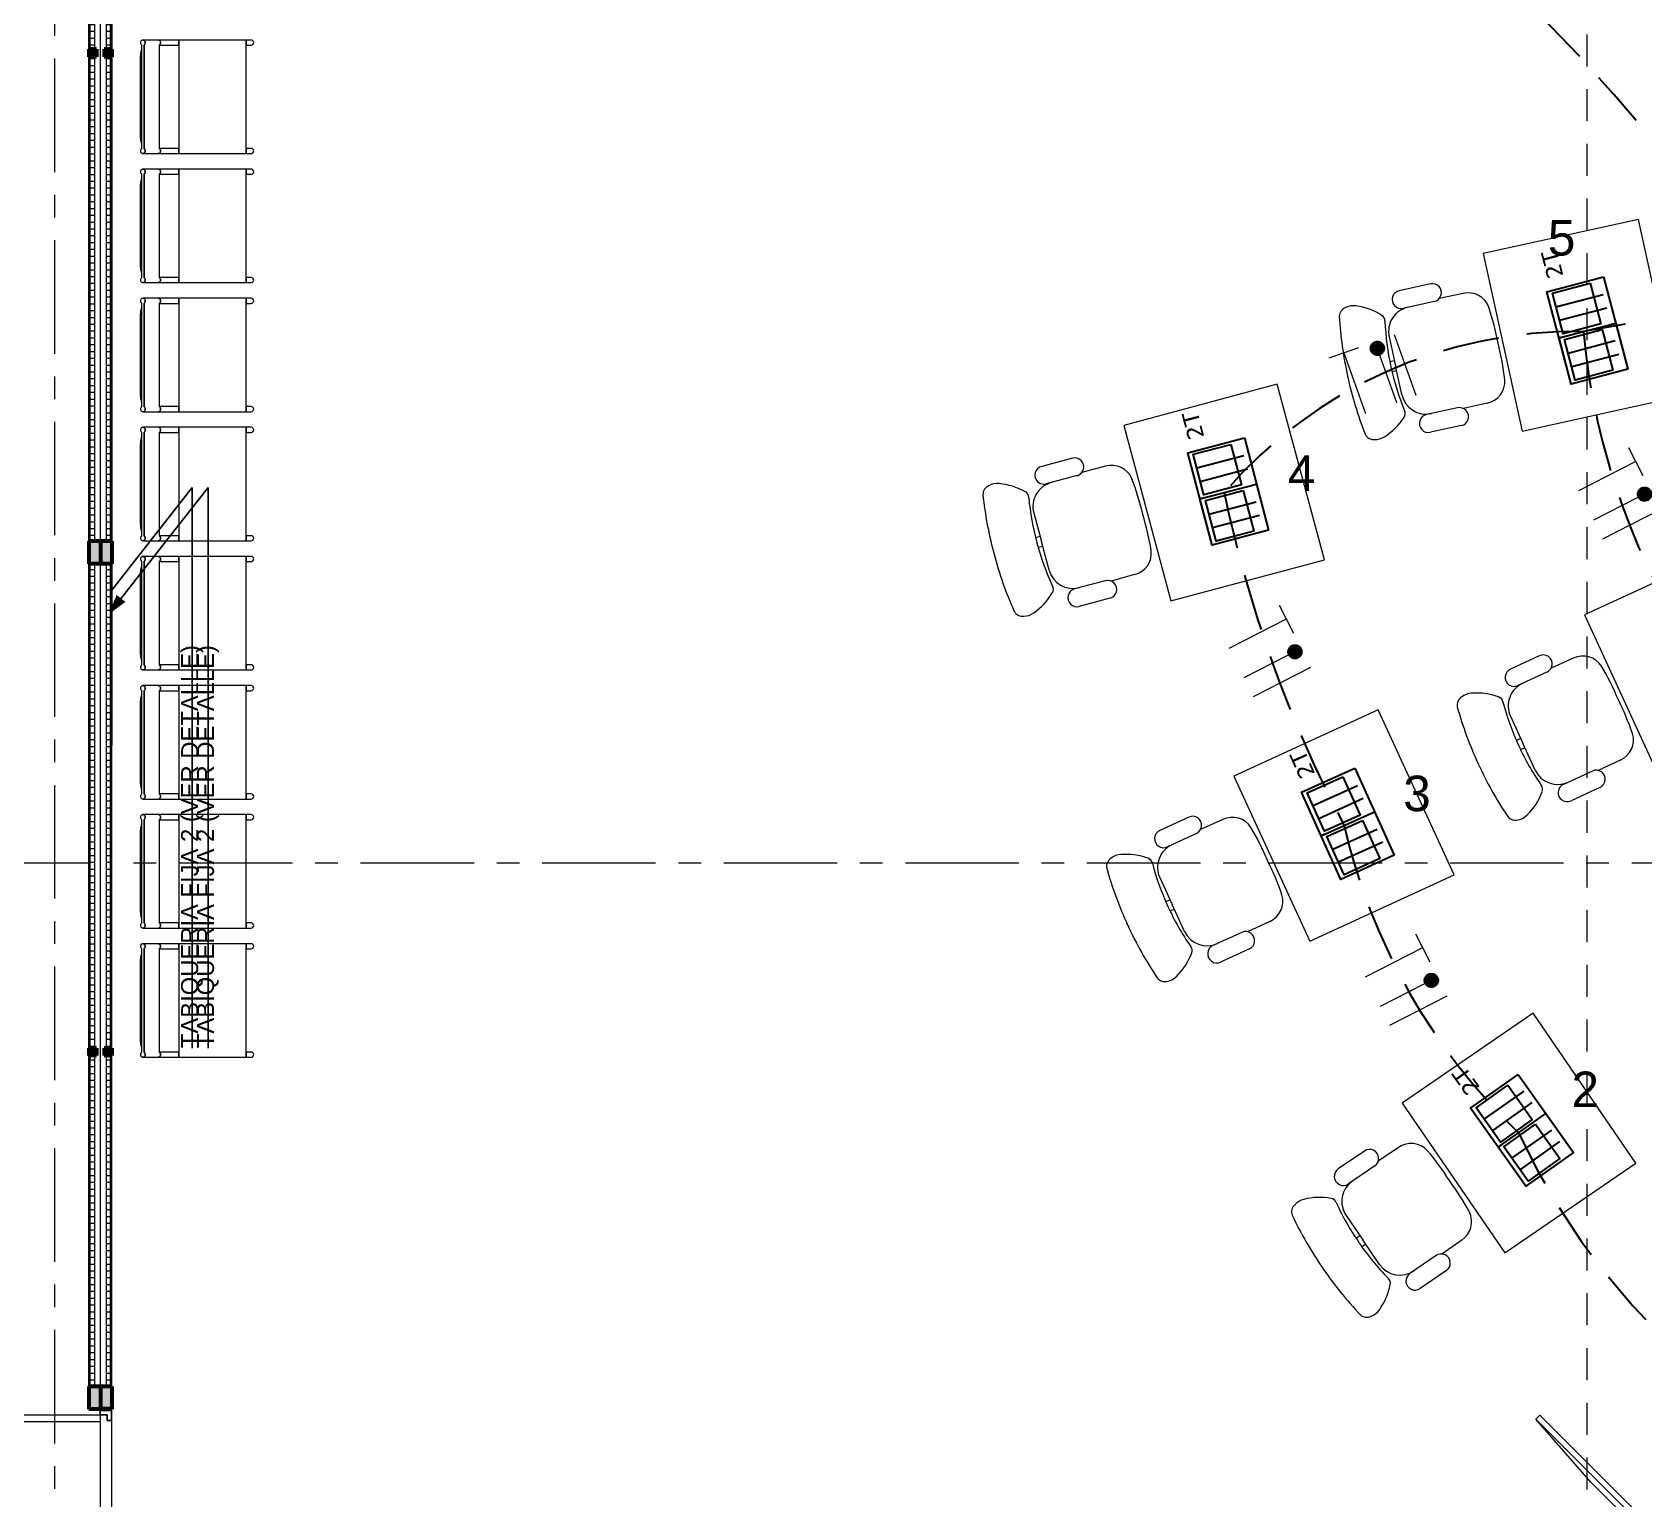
# Model space of a CAD drawing. Header units: inches. Extents: x -19 to 5698, y -728 to 92.
# Drawn here: x 393.22 to 400.32, y 31.61 to 38.07 of the extents above; entities that cross this region are included whole.
import ezdxf

# ---------------------------------------------------------------- set-up
doc = ezdxf.new("R2010")
doc.units = ezdxf.units.IN
doc.header["$MEASUREMENT"] = 0
doc.set_wipeout_variables(frame=1)
for name, pattern in [('HIDDEN', [0.375, 0.25, -0.125]), ('Hidden Line', [0.195611, 0.141111, -0.0545]), ('Punto & Raya', [0.65, 0.5, -0.075, 0, -0.075]), ('RAYITAS', [0.375, 0.25, -0.125]), ('Wipeout_Contour', [1, 0, -1])]:
    doc.linetypes.add(name, pattern=pattern)
doc.layers.get('0').update_dxf_attribs({"color": 61})
for name, color, linetype, lineweight in [('00 conduct tomacorr', 120, 'HIDDEN', 30), ('00 IE LUZ EMERGENCIA', 253, 'Continuous', 0), ('T-TECHO-E', 150, 'Continuous', 20), ('TOMACORRIENTE', 22, 'RAYITAS', 9)]:
    doc.layers.add(name, color=color, linetype=linetype, lineweight=lineweight)
for name, color, linetype in [('02 _ ARQ _ ALB _ Ejes Generales', 251, 'Continuous'), ('02 _ ARQ _ ALB _ Muros Interiores', 7, 'Continuous'), ('02 _ ARQ _ EQP _ Mobiliario interior', 7, 'Continuous'), ('02 _ ARQ _ ZON _ Espacio.3D', 7, 'Continuous'), ('08 _ STR _ EXT _ 09 Vigas', 251, 'Continuous'), ('Acabado - Muros', 7, 'Continuous'), ('Interior - Mobiliario', 7, 'Continuous'), ('Marcador - Secciones', 7, 'Continuous'), ('Notas - Etiquetas', 7, 'Continuous')]:
    doc.layers.add(name, color=color, linetype=linetype)
doc.styles.add('Annotative', font='arial.ttf')
doc.styles.add('Estilo_Generado_4', font='swisse.ttf')
doc.dimstyles.new('Estilo_Generado__8', dxfattribs={"dimtxt": 0.18, "dimasz": 0.0912, "dimexe": 0.18, "dimexo": 0.0625, "dimgap": 0, "dimtad": 0, "dimtih": 1, "dimtoh": 1, "dimdec": 4, "dimzin": 0, "dimdsep": 46, "dimcen": 0.09, "dimadec": 0, "dimazin": 0, "dimtfac": 1, "dimtdec": 4, "dimtmove": 0, "dimatfit": 3, "dimldrblk": 'ARROWHEAD_5', "dimfxl": 1, "dimtolj": 1, "dimtzin": 0, "dimarcsym": 0})
pattern_1 = [(0, (370.000076, 2e-08), (0, 0.030000001), [])]

# ---------------------------------------------------------------- blocks, each defined once
blk = doc.blocks.new('ARROWHEAD_5')
at = {"linetype": 'Continuous', "lineweight": 0}
blk.add_hatch(color=0, dxfattribs=at).paths.add_polyline_path([(-1, 0.2679), (0, 0), (-1, -0.2679)])
at = {"color": 0, "linetype": 'Continuous', "lineweight": 0}
blk.add_line((0, 0), (-1, 0), dxfattribs=at)
blk = doc.blocks.new('CAJA POP UP 6 MODULOS')
at = {"layer": '00 conduct tomacorr', "linetype": 'Continuous'}
for p, q in [((-0.095, -0.165), (-0.095, -0.0151)), ((-0.052, -0.165), (-0.052, -0.0151)), ((0.052, -0.165), (0.052, -0.0151)), ((0.095, -0.165), (0.095, -0.0151)), ((0, -0.165), (0, -0.18))]:
    blk.add_line(p, q, dxfattribs=at)
for points in [[(-0.147, 0), (0.147, 0), (0.147, -0.18), (-0.147, -0.18)], [(0, 0), (0.147, 0), (0.147, -0.18), (0, -0.18)]]:
    blk.add_lwpolyline(points, close=True, dxfattribs=at)
for points in [[(-0.138, -0.045), (-0.009, -0.045), (-0.009, -0.165), (-0.138, -0.165), (-0.138, -0.045)], [(0.009, -0.045), (0.138, -0.045), (0.138, -0.165), (0.009, -0.165), (0.009, -0.045)]]:
    blk.add_lwpolyline(points, dxfattribs=at)
at = {"color": 1, "insert": (-0.1807, -0.168), "char_height": 0.05, "attachment_point": 1, "rotation": 180}
blk.add_mtext_dynamic_manual_height_columns('{\\fVerdana|b0|i0|c0|p34;2T}', width=0.000481, gutter_width=0.1561, heights=[0], dxfattribs=at)
blk = doc.blocks.new('a')
at = {"layer": 'TOMACORRIENTE', "ltscale": 0.05}
h = blk.add_hatch(color=4, dxfattribs=at)
edge = h.paths.add_edge_path()
edge.add_arc((0, 0.0752), 0.0211, 0, 360)
at = {"layer": 'TOMACORRIENTE', "color": 4}
for p, q in [((-0.1455, 0.0963), (-0.0515, 0.0963)), ((-0.0985, 0.0963), (-0.0985, -0.0966)), ((0, 0.0963), (0, -0.0963)), ((0.0623, -0.0963), (0.0623, 0.0963))]:
    blk.add_line(p, q, dxfattribs=at)
blk.add_circle((0, 0.0752), 0.0211, dxfattribs=at)
blk = doc.blocks.new('CABLE 3FACE')
at = {"layer": 'T-TECHO-E', "rotation": 59.94170052614085}
blk.add_blockref('a', (0, 0), dxfattribs=at)

msp = doc.modelspace()

# ---------------------------------------------------------------- linework, layer by layer
at = {"layer": '00 conduct tomacorr'}
for centre, radius, start, end in [((395.0415, 33.3044, -0.0001), 6.829, 17.79289, 48.84747), ((402.6999, 22.5376), 14.4542, 81.96607, 100.54877), ((400.0184, 34.7066), 2.0413, 89.00854, 139.28617), ((403.1484, 37.0349), 3.108, 185.30413, 214.34813), ((403.9705, 37.1907), 5.6184, 191.83738, 207.78362), ((401.6566, 35.1853), 2.7267, 193.00277, 226.1751), ((402.5725, 34.5224), 3.0925, 204.94528, 259.01541)]:
    msp.add_arc(centre, radius, start, end, dxfattribs=at)
at = {"layer": '02 _ ARQ _ ALB _ Ejes Generales', "color": 251, "linetype": 'Punto & Raya', "lineweight": 13, "true_color": 0x636466}
msp.add_line((393.3201, 3.05), (393.3201, 44.9), dxfattribs=at)
at = {"layer": '02 _ ARQ _ ALB _ Muros Interiores', "color": 165, "linetype": 'Continuous', "lineweight": 15}
for p, q in [((392.37, 31.9751), (393.52, 31.9751)), ((393.52, 31.9751), (393.52, 31.9451)), ((393.52, 31.9451), (392.37, 31.9451))]:
    msp.add_line(p, q, dxfattribs=at)
at = {"layer": '02 _ ARQ _ ALB _ Muros Interiores', "color": 7, "linetype": 'Continuous', "lineweight": 80}
msp.add_line((393.57, 32.0001), (393.52, 32.0001), dxfattribs=at)
msp.add_line((393.57, 32.0001), (393.52, 32.0001), dxfattribs=at)
msp.add_line((393.57, 32.0001), (393.52, 32.0001), dxfattribs=at)
at = {"layer": '02 _ ARQ _ ALB _ Muros Interiores', "color": 165, "linetype": 'Continuous', "lineweight": 25}
for p, q in [((393.57, 32.0001), (393.52, 32.0001)), ((393.52, 32.0001), (393.52, 31.9751)), ((393.52, 31.9751), (393.55, 31.9751)), ((393.55, 31.9751), (393.55, 31.9501)), ((393.55, 31.9501), (393.57, 31.9501)), ((393.57, 31.9501), (393.57, 32.0001))]:
    msp.add_line(p, q, dxfattribs=at)
at = {"layer": '02 _ ARQ _ ALB _ Muros Interiores', "color": 165, "linetype": 'Continuous', "lineweight": 15}
msp.add_arc((393.52, 31.9751), 1.15, 180, 270, dxfattribs=at)
at = {"layer": '02 _ ARQ _ EQP _ Mobiliario interior', "color": 175, "linetype": 'Continuous', "lineweight": 13}
msp.add_line((399.845, 31.9568), (400.8902, 30.9117), dxfattribs=at)
at = {"layer": '02 _ ARQ _ EQP _ Mobiliario interior', "color": 175, "linetype": 'Continuous', "lineweight": 13, "flags": 128}
msp.add_lwpolyline([(399.8626, 31.9744), (400.9079, 30.9294), (400.8902, 30.9117), (400.6112, 31.1553), (400.0886, 31.6778), (399.845, 31.9568)], close=True, dxfattribs=at)
at = {"layer": '02 _ ARQ _ ZON _ Espacio.3D', "color": 254, "linetype": 'Continuous', "lineweight": 0, "flags": 128}
for points in [[(407.0701, 39.4), (406.87, 39.4), (406.87, 39.7505), (405.6791, 39.7505), (405.6775, 40.9), (400.8253, 40.9), (400.8253, 39.9), (400.9701, 39.9), (400.9701, 39.4), (400.5701, 39.4), (400.5701, 39), (400.0701, 39), (400.0701, 39.65), (393.5701, 39.65), (393.57, 30.2), (394.17, 30.1999), (394.17, 29.7499), (400.07, 29.75), (400.0701, 30.6), (400.5701, 30.6), (400.57, 29.75), (407.0697, 29.75)], [(393.07, 30.8002), (393.5201, 30.8001), (393.5201, 39), (393.0701, 39)]]:
    msp.add_lwpolyline(points, dxfattribs=at)
at = {"layer": '08 _ STR _ EXT _ 09 Vigas', "color": 251, "linetype": 'Hidden Line', "lineweight": 13, "true_color": 0x636466}
for p, q in [((393.5701, 30.2), (393.5701, 39.4)), ((400.0701, 30.2), (400.0701, 39.4))]:
    msp.add_line(p, q, dxfattribs=at)
at = {"layer": 'Acabado - Muros', "color": 7, "linetype": 'Continuous', "lineweight": 60}
for p, q in [((393.5201, 32.0001), (393.4701, 32.0001)), ((393.5701, 32.0001), (393.5201, 32.0001))]:
    msp.add_line(p, q, dxfattribs=at)
at = {"layer": 'Interior - Mobiliario', "color": 175, "linetype": 'Continuous', "lineweight": 13}
for p, q in [((399.3799, 36.9575), (399.243, 36.9275)), ((399.397, 36.8795), (399.2598, 36.8494)), ((399.5238, 36.9151), (399.419, 36.8927)), ((399.1984, 36.7242), (399.2263, 36.5969)), ((399.2214, 36.619), (399.2015, 36.6142)), ((399.2311, 36.5748), (399.211, 36.5707)), ((399.2542, 36.4695), (399.2263, 36.5969)), ((399.6297, 36.4323), (399.5251, 36.4088)), ((399.4996, 36.4116), (399.3624, 36.3815)), ((399.5167, 36.3336), (399.3798, 36.3036)), ((397.8027, 36.1898), (397.6674, 36.1535)), ((397.9485, 36.1541), (397.8448, 36.1269)), ((397.8234, 36.1127), (397.6878, 36.0763)), ((397.6322, 35.9483), (397.666, 35.8224)), ((397.6602, 35.8443), (397.6405, 35.8386)), ((397.6719, 35.8006), (397.652, 35.7956)), ((397.6998, 35.6965), (397.666, 35.8224)), ((397.9476, 35.65), (397.812, 35.6136)), ((398.0766, 35.6768), (397.9732, 35.6484)), ((397.9683, 35.5729), (397.833, 35.5366)), ((399.8598, 35.3193), (399.7325, 35.2607)), ((400.0095, 35.3087), (399.9118, 35.2644)), ((399.8932, 35.2468), (399.7656, 35.188)), ((399.7324, 35.0526), (399.7869, 34.9342)), ((399.7774, 34.9547), (399.759, 34.9458)), ((399.8414, 34.8157), (399.7869, 34.9342)), ((399.7964, 34.9136), (399.7776, 34.9054)), ((400.0935, 34.8116), (399.966, 34.7529)), ((400.2162, 34.8597), (400.119, 34.8144)), ((400.1269, 34.7391), (399.9996, 34.6805)), ((398.3154, 34.6087), (398.1881, 34.5501)), ((398.4651, 34.5981), (398.3674, 34.5538)), ((398.3488, 34.5362), (398.2212, 34.4775)), ((398.188, 34.342), (398.2425, 34.2236)), ((398.2331, 34.2442), (398.2146, 34.2353)), ((398.2971, 34.1052), (398.2425, 34.2236)), ((398.252, 34.203), (398.2332, 34.1948)), ((398.5491, 34.1011), (398.4216, 34.0424)), ((398.6718, 34.1492), (398.5746, 34.1038)), ((398.5825, 34.0286), (398.4552, 33.9699)), ((399.0894, 33.1379), (398.9737, 33.0587)), ((399.2387, 33.1527), (399.1499, 33.0926)), ((399.1345, 33.0721), (399.0187, 32.9927)), ((399.0087, 32.8536), (399.0824, 32.746)), ((399.0696, 32.7647), (399.0529, 32.7528)), ((399.1561, 32.6385), (399.0824, 32.746)), ((399.5181, 32.745), (399.43, 32.6839)), ((399.0952, 32.7273), (399.0781, 32.7161)), ((399.4053, 32.6769), (399.2895, 32.5976)), ((399.4504, 32.6111), (399.3348, 32.5318))]:
    msp.add_line(p, q, dxfattribs=at)
at = {"layer": 'Interior - Mobiliario', "color": 175, "linetype": 'Continuous', "lineweight": 13, "flags": 128}
for points in [[(393.702, 37.5757), (393.702, 37.9876, 0.111387), (393.696, 37.961), (393.696, 37.6023, 0.111387)], [(393.702, 37.5528, 0.726065), (393.7074, 37.5316, 0.726065), (393.7127, 37.5528), (393.7127, 38.0104, 0.726065), (393.7074, 38.0316, 0.726065), (393.702, 38.0104)], [(393.7127, 37.5528, -0.726065), (393.7074, 37.5316), (393.7752, 37.5316, 0.726065), (393.7805, 37.5528), (393.7805, 38.0104, 0.726065), (393.7752, 38.0316), (393.7074, 38.0316, -0.726065), (393.7127, 38.0104)], [(393.7752, 38.0316, -0.726065), (393.7805, 38.0104), (393.7805, 38.0089), (393.8659, 38.0089), (393.8659, 38.0316)], [(394.162, 38.0316), (394.162, 38.0089), (394.1846, 38.0089, 1), (394.1846, 38.0316)], [(393.7752, 37.5316), (393.8659, 37.5316), (393.8659, 37.5544), (393.7805, 37.5544), (393.7805, 37.5528, -0.726065)], [(394.162, 37.5544), (394.162, 37.5316), (394.1846, 37.5316, 1), (394.1846, 37.5544)], [(393.702, 37.007), (393.702, 37.4189, 0.111387), (393.696, 37.3924), (393.696, 37.0336, 0.111387)], [(393.702, 36.9842, 0.726065), (393.7074, 36.963, 0.726065), (393.7127, 36.9842), (393.7127, 37.4418, 0.726065), (393.7074, 37.463, 0.726065), (393.702, 37.4418)], [(393.7127, 36.9842, -0.726065), (393.7074, 36.963), (393.7752, 36.963, 0.726065), (393.7805, 36.9842), (393.7805, 37.4418, 0.726065), (393.7752, 37.463), (393.7074, 37.463, -0.726065), (393.7127, 37.4418)], [(393.7752, 37.463, -0.726065), (393.7805, 37.4418), (393.7805, 37.4403), (393.8659, 37.4403), (393.8659, 37.463)], [(394.162, 37.463), (394.162, 37.4403), (394.1846, 37.4403, 1), (394.1846, 37.463)], [(393.7752, 36.963), (393.8659, 36.963), (393.8659, 36.9857), (393.7805, 36.9857), (393.7805, 36.9842, -0.726065)], [(394.162, 36.9857), (394.162, 36.963), (394.1846, 36.963, 1), (394.1846, 36.9857)], [(393.702, 36.4384), (393.702, 36.8503, 0.111387), (393.696, 36.8237), (393.696, 36.4649, 0.111387)], [(393.702, 36.4155, 0.726065), (393.7074, 36.3943, 0.726065), (393.7127, 36.4155), (393.7127, 36.8731, 0.726065), (393.7074, 36.8943, 0.726065), (393.702, 36.8731)], [(393.7127, 36.4155, -0.726065), (393.7074, 36.3943), (393.7752, 36.3943, 0.726065), (393.7805, 36.4155), (393.7805, 36.8731, 0.726065), (393.7752, 36.8943), (393.7074, 36.8943, -0.726065), (393.7127, 36.8731)], [(393.7752, 36.8943, -0.726065), (393.7805, 36.8731), (393.7805, 36.8716), (393.8659, 36.8716), (393.8659, 36.8943)], [(394.162, 36.8943), (394.162, 36.8716), (394.1846, 36.8716, 1), (394.1846, 36.8943)], [(393.7752, 36.3943), (393.8659, 36.3943), (393.8659, 36.417), (393.7805, 36.417), (393.7805, 36.4155, -0.726065)], [(394.162, 36.417), (394.162, 36.3943), (394.1846, 36.3943, 1), (394.1846, 36.417)], [(393.702, 35.8697), (393.702, 36.2816, 0.111387), (393.696, 36.255), (393.696, 35.8963, 0.111387)], [(393.702, 35.8469, 0.726065), (393.7074, 35.8257, 0.726065), (393.7127, 35.8469), (393.7127, 36.3045, 0.726065), (393.7074, 36.3257, 0.726065), (393.702, 36.3045)], [(393.7127, 35.8469, -0.726065), (393.7074, 35.8257), (393.7752, 35.8257, 0.726065), (393.7805, 35.8469), (393.7805, 36.3045, 0.726065), (393.7752, 36.3257), (393.7074, 36.3257, -0.726065), (393.7127, 36.3045)], [(393.7752, 36.3257, -0.726065), (393.7805, 36.3045), (393.7805, 36.3029), (393.8659, 36.3029), (393.8659, 36.3257)], [(394.162, 36.3257), (394.162, 36.3029), (394.1846, 36.3029, 1), (394.1846, 36.3257)], [(393.7752, 35.8257), (393.8659, 35.8257), (393.8659, 35.8484), (393.7805, 35.8484), (393.7805, 35.8469, -0.726065)], [(394.162, 35.8484), (394.162, 35.8257), (394.1846, 35.8257, 1), (394.1846, 35.8484)], [(393.702, 35.301), (393.702, 35.713, 0.111387), (393.696, 35.6864), (393.696, 35.3276, 0.111387)], [(393.702, 35.2782, 0.726065), (393.7074, 35.257, 0.726065), (393.7127, 35.2782), (393.7127, 35.7358, 0.726065), (393.7074, 35.757, 0.726065), (393.702, 35.7358)], [(393.7127, 35.2782, -0.726065), (393.7074, 35.257), (393.7752, 35.257, 0.726065), (393.7805, 35.2782), (393.7805, 35.7358, 0.726065), (393.7752, 35.757), (393.7074, 35.757, -0.726065), (393.7127, 35.7358)], [(393.7752, 35.757, -0.726065), (393.7805, 35.7358), (393.7805, 35.7343), (393.8659, 35.7343), (393.8659, 35.757)], [(394.162, 35.757), (394.162, 35.7343), (394.1846, 35.7343, 1), (394.1846, 35.757)], [(393.7752, 35.257), (393.8659, 35.257), (393.8659, 35.2797), (393.7805, 35.2797), (393.7805, 35.2782, -0.726065)], [(394.162, 35.2797), (394.162, 35.257), (394.1846, 35.257, 1), (394.1846, 35.2797)], [(393.702, 34.7096, 0.726065), (393.7074, 34.6883, 0.726065), (393.7127, 34.7096), (393.7127, 35.1671, 0.726065), (393.7074, 35.1883, 0.726065), (393.702, 35.1671)], [(393.7127, 34.7096, -0.726065), (393.7074, 34.6883), (393.7752, 34.6883, 0.726065), (393.7805, 34.7096), (393.7805, 35.1671, 0.726065), (393.7752, 35.1883), (393.7074, 35.1883, -0.726065), (393.7127, 35.1671)], [(393.7752, 35.1883, -0.726065), (393.7805, 35.1671), (393.7805, 35.1656), (393.8659, 35.1656), (393.8659, 35.1883)], [(394.162, 35.1883), (394.162, 35.1656), (394.1846, 35.1656, 1), (394.1846, 35.1883)], [(393.702, 34.7324), (393.702, 35.1443, 0.111387), (393.696, 35.1177), (393.696, 34.759, 0.111387)], [(393.7752, 34.6883), (393.8659, 34.6883), (393.8659, 34.7111), (393.7805, 34.7111), (393.7805, 34.7096, -0.726065)], [(394.162, 34.7111), (394.162, 34.6883), (394.1846, 34.6883, 1), (394.1846, 34.7111)], [(393.702, 34.1409, 0.726065), (393.7074, 34.1197, 0.726065), (393.7127, 34.1409), (393.7127, 34.5985, 0.726065), (393.7074, 34.6197, 0.726065), (393.702, 34.5985)], [(393.7127, 34.1409, -0.726065), (393.7074, 34.1197), (393.7752, 34.1197, 0.726065), (393.7805, 34.1409), (393.7805, 34.5985, 0.726065), (393.7752, 34.6197), (393.7074, 34.6197, -0.726065), (393.7127, 34.5985)], [(393.7752, 34.6197, -0.726065), (393.7805, 34.5985), (393.7805, 34.597), (393.8659, 34.597), (393.8659, 34.6197)], [(394.162, 34.6197), (394.162, 34.597), (394.1846, 34.597, 1), (394.1846, 34.6197)], [(393.702, 34.1637), (393.702, 34.5757, 0.111387), (393.696, 34.5491), (393.696, 34.1903, 0.111387)], [(393.7752, 34.1197), (393.8659, 34.1197), (393.8659, 34.1424), (393.7805, 34.1424), (393.7805, 34.1409, -0.726065)], [(394.162, 34.1424), (394.162, 34.1197), (394.1846, 34.1197, 1), (394.1846, 34.1424)], [(393.702, 33.5722, 0.726065), (393.7074, 33.551, 0.726065), (393.7127, 33.5722), (393.7127, 34.0298, 0.726065), (393.7074, 34.051, 0.726065), (393.702, 34.0298)], [(393.7127, 33.5722, -0.726065), (393.7074, 33.551), (393.7752, 33.551, 0.726065), (393.7805, 33.5722), (393.7805, 34.0298, 0.726065), (393.7752, 34.051), (393.7074, 34.051, -0.726065), (393.7127, 34.0298)], [(393.7752, 34.051, -0.726065), (393.7805, 34.0298), (393.7805, 34.0283), (393.8659, 34.0283), (393.8659, 34.051)], [(394.162, 34.051), (394.162, 34.0283), (394.1846, 34.0283, 1), (394.1846, 34.051)], [(393.702, 33.5951), (393.702, 34.007, 0.111387), (393.696, 33.9804), (393.696, 33.6217, 0.111387)], [(393.7752, 33.551), (393.8659, 33.551), (393.8659, 33.5738), (393.7805, 33.5738), (393.7805, 33.5722, -0.726065)], [(394.162, 33.5738), (394.162, 33.551), (394.1846, 33.551, 1), (394.1846, 33.5738)]]:
    msp.add_lwpolyline(points, format="xyb", close=True, dxfattribs=at)
for points in [[(394.162, 38.0316), (393.8659, 38.0316), (393.8659, 38.0089), (393.8659, 37.5544), (393.8659, 37.5316), (394.162, 37.5316), (394.162, 37.5544), (394.162, 38.0089)], [(394.162, 37.463), (393.8659, 37.463), (393.8659, 37.4403), (393.8659, 36.9857), (393.8659, 36.963), (394.162, 36.963), (394.162, 36.9857), (394.162, 37.4403)], [(400.4682, 36.4593), (400.2968, 37.2407), (399.613, 37.0907), (399.7844, 36.3093)], [(394.162, 36.8943), (393.8659, 36.8943), (393.8659, 36.8716), (393.8659, 36.417), (393.8659, 36.3943), (394.162, 36.3943), (394.162, 36.417), (394.162, 36.8716)], [(398.9129, 35.7425), (398.7055, 36.5152), (398.0295, 36.3337), (398.2369, 35.561)], [(394.162, 36.3257), (393.8659, 36.3257), (393.8659, 36.3029), (393.8659, 35.8484), (393.8659, 35.8257), (394.162, 35.8257), (394.162, 35.8484), (394.162, 36.3029)], [(401.0295, 35.0654), (400.6949, 35.7921), (400.059, 35.4993), (400.3936, 34.7727)], [(394.162, 35.757), (393.8659, 35.757), (393.8659, 35.7343), (393.8659, 35.2797), (393.8659, 35.257), (394.162, 35.257), (394.162, 35.2797), (394.162, 35.7343)], [(394.162, 35.1883), (393.8659, 35.1883), (393.8659, 35.1656), (393.8659, 34.7111), (393.8659, 34.6883), (394.162, 34.6883), (394.162, 34.7111), (394.162, 35.1656)], [(399.4851, 34.3549), (399.1505, 35.0815), (398.5146, 34.7888), (398.8492, 34.0621)], [(394.162, 34.6197), (393.8659, 34.6197), (393.8659, 34.597), (393.8659, 34.1424), (393.8659, 34.1197), (394.162, 34.1197), (394.162, 34.1424), (394.162, 34.597)], [(394.162, 34.051), (393.8659, 34.051), (393.8659, 34.0283), (393.8659, 33.5738), (393.8659, 33.551), (394.162, 33.551), (394.162, 33.5738), (394.162, 34.0283)], [(400.2851, 33.0848), (399.8329, 33.7447), (399.2554, 33.349), (399.7077, 32.6891)]]:
    msp.add_lwpolyline(points, close=True, dxfattribs=at)
at = {"layer": 'Interior - Mobiliario', "color": 175, "linetype": 'Continuous', "lineweight": 13}
for centre, major_axis, start_param, end_param in [((399.2515, 36.8885), (0.0391, 0.0086), 1.570796, 4.712389), ((399.3884, 36.9185), (0.0391, 0.0086), 4.712389, 7.853982), ((399.5466, 36.8212), (0.0947, 0.0208), 0.134536, 1.592229), ((399.0204, 36.8139), (0.041, 0.009), 1.691727, 2.899013), ((399.0403, 36.7873), (0.0726, 0.0159), 1.199278, 1.825394), ((399.0114, 36.5754), (0.282, 0.0619), 0.790542, 1.21502), ((399.3053, 36.7477), (0.107, 0.0235), 1.570796, 3.141593), ((398.4821, 36.4753), (1.188, 0.2606), 6.249596, 6.384595), ((400.6887, 36.918), (1.6736, 0.3671), 2.985379, 3.141822), ((399.1511, 36.7943), (0.028, 0.0061), 6.044304, 7.092178), ((400.3005, 36.8385), (1.0957, 0.2403), 2.965095, 3.146853), ((398.4995, 36.3958), (1.188, 0.2606), 6.181776, 6.316775), ((400.303, 36.827), (1.0957, 0.2403), 3.136332, 3.31809), ((400.6888, 36.9172), (1.6736, 0.3671), 3.141364, 3.297806), ((399.611, 36.5272), (0.0947, 0.0208), 4.690957, 6.148649), ((399.3612, 36.493), (0.107, 0.0235), 3.141593, 4.712389), ((399.0222, 36.5264), (0.282, 0.0619), 5.068165, 5.492644), ((399.2406, 36.3861), (0.028, 0.0061), 5.474192, 6.522066), ((399.3712, 36.3426), (0.0391, 0.0086), 1.570796, 4.712389), ((399.5081, 36.3726), (0.0391, 0.0086), 4.712389, 7.853982), ((399.1302, 36.3136), (0.041, 0.009), 3.384172, 4.591459), ((399.137, 36.3461), (0.0726, 0.0159), 4.457791, 5.083907), ((397.6777, 36.1149), (0.0387, 0.0104), 1.570796, 4.712389), ((397.8131, 36.1512), (0.0387, 0.0104), 4.712389, 7.853982), ((397.9756, 36.0613), (0.0937, 0.0251), 0.134536, 1.592229), ((397.4504, 36.0297), (0.0405, 0.0109), 1.691727, 2.899013), ((397.4714, 36.004), (0.0718, 0.0193), 1.199278, 1.825394), ((397.4524, 35.7911), (0.2789, 0.0749), 0.790542, 1.21502), ((397.738, 35.9767), (0.1057, 0.0284), 1.570796, 3.141593), ((396.9282, 35.6665), (1.1746, 0.3153), 6.249596, 6.384595), ((399.112, 36.211), (1.6548, 0.4442), 2.985379, 3.141822), ((397.5818, 36.0162), (0.0277, 0.0074), 6.044304, 7.092178), ((398.7279, 36.1136), (1.0834, 0.2908), 2.965095, 3.146853), ((396.9493, 35.5879), (1.1746, 0.3153), 6.181776, 6.316775), ((398.731, 36.1022), (1.0834, 0.2908), 3.136332, 3.31809), ((399.1122, 36.2102), (1.6548, 0.4442), 3.141364, 3.297806), ((398.0536, 35.7706), (0.0937, 0.0251), 4.690957, 6.148649), ((397.8056, 35.7249), (0.1057, 0.0284), 3.141593, 4.712389), ((397.958, 35.6115), (0.0387, 0.0104), 4.712389, 7.853982), ((397.4654, 35.7426), (0.2789, 0.0749), 5.068165, 5.492644), ((397.6901, 35.6125), (0.0277, 0.0074), 5.474192, 6.522066), ((397.8226, 35.5751), (0.0387, 0.0104), 1.570796, 4.712389), ((397.5831, 35.535), (0.0405, 0.0109), 3.384172, 4.591459), ((397.5885, 35.5678), (0.0718, 0.0193), 4.457791, 5.083907), ((399.8765, 35.283), (0.0364, 0.0167), 4.712389, 7.853982), ((400.0518, 35.2218), (0.0881, 0.0406), 0.134536, 1.592229), ((399.7491, 35.2244), (0.0364, 0.0167), 1.570796, 4.712389), ((399.0859, 34.6562), (1.1047, 0.5087), 6.249596, 6.384595), ((399.5645, 35.0803), (0.0676, 0.0311), 1.199278, 1.825394), ((399.5816, 34.8672), (0.2623, 0.1208), 0.790542, 1.21502), ((399.8318, 35.0984), (0.0995, 0.0458), 1.570796, 3.141593), ((399.5394, 35.1021), (0.0381, 0.0175), 1.691727, 2.899013), ((401.1467, 35.5607), (1.5563, 0.7166), 2.985379, 3.141822), ((399.6712, 35.111), (0.026, 0.012), 6.044304, 7.092178), ((400.7846, 35.4), (1.0189, 0.4692), 2.965095, 3.146853), ((399.12, 34.5822), (1.1047, 0.5087), 6.181776, 6.316775), ((400.1777, 34.9484), (0.0881, 0.0406), 4.690957, 6.148649), ((400.7895, 35.3893), (1.0189, 0.4692), 3.136332, 3.31809), ((401.147, 35.56), (1.5563, 0.7166), 3.141364, 3.297806), ((399.9409, 34.8615), (0.0995, 0.0458), 3.141593, 4.712389), ((400.1102, 34.7754), (0.0364, 0.0167), 4.712389, 7.853982), ((399.6026, 34.8216), (0.2623, 0.1208), 5.068165, 5.492644), ((399.846, 34.7313), (0.026, 0.012), 5.474192, 6.522066), ((399.9829, 34.7168), (0.0364, 0.0167), 1.570796, 4.712389), ((398.3321, 34.5725), (0.0364, 0.0167), 4.712389, 7.853982), ((398.5074, 34.5112), (0.0881, 0.0406), 0.134536, 1.592229), ((399.7536, 34.6369), (0.0381, 0.0175), 3.384172, 4.591459), ((399.7534, 34.6701), (0.0676, 0.0311), 4.457791, 5.083907), ((398.2048, 34.5138), (0.0364, 0.0167), 1.570796, 4.712389), ((397.5415, 33.9456), (1.1047, 0.5087), 6.249596, 6.384595), ((398.0201, 34.3698), (0.0676, 0.0311), 1.199278, 1.825394), ((398.0372, 34.1567), (0.2623, 0.1208), 0.790542, 1.21502), ((398.2875, 34.3878), (0.0995, 0.0458), 1.570796, 3.141593), ((397.995, 34.3915), (0.0381, 0.0175), 1.691727, 2.899013), ((399.6023, 34.8502), (1.5563, 0.7166), 2.985379, 3.141822), ((398.1268, 34.4004), (0.026, 0.012), 6.044304, 7.092178), ((399.2402, 34.6894), (1.0189, 0.4692), 2.965095, 3.146853), ((397.5756, 33.8717), (1.1047, 0.5087), 6.181776, 6.316775), ((398.6333, 34.2378), (0.0881, 0.0406), 4.690957, 6.148649), ((399.2451, 34.6788), (1.0189, 0.4692), 3.136332, 3.31809), ((399.6027, 34.8494), (1.5563, 0.7166), 3.141364, 3.297806), ((398.3965, 34.151), (0.0995, 0.0458), 3.141593, 4.712389), ((398.5658, 34.0648), (0.0364, 0.0167), 4.712389, 7.853982), ((398.0582, 34.1111), (0.2623, 0.1208), 5.068165, 5.492644), ((398.3016, 34.0207), (0.026, 0.012), 5.474192, 6.522066), ((398.4385, 34.0062), (0.0364, 0.0167), 1.570796, 4.712389), ((398.2092, 33.9263), (0.0381, 0.0175), 3.384172, 4.591459), ((398.209, 33.9595), (0.0676, 0.0311), 4.457791, 5.083907), ((399.295, 33.0742), (0.08, 0.0548), 0.134536, 1.592229), ((399.1119, 33.105), (0.033, 0.0226), 4.712389, 7.853982), ((398.4383, 32.354), (1.0033, 0.6875), 6.249596, 6.384595), ((398.9963, 33.0258), (0.033, 0.0226), 1.570796, 4.712389), ((399.099, 32.9155), (0.0903, 0.0619), 1.570796, 3.141593), ((398.4843, 32.2868), (1.0033, 0.6875), 6.181776, 6.316775), ((398.8102, 32.8699), (0.0346, 0.0237), 1.691727, 2.899013), ((398.8385, 32.8527), (0.0613, 0.042), 1.199278, 1.825394), ((398.8913, 32.6455), (0.2382, 0.1632), 0.790542, 1.21502), ((398.9386, 32.9008), (0.0236, 0.0162), 6.044304, 7.092178), ((399.9873, 33.3733), (0.9253, 0.6341), 2.965095, 3.146853), ((400.3172, 33.5927), (1.4133, 0.9685), 2.985379, 3.141822), ((399.4652, 32.8259), (0.08, 0.0548), 4.690957, 6.148649), ((399.994, 33.3636), (0.9253, 0.6341), 3.136332, 3.31809), ((399.4279, 32.644), (0.033, 0.0226), 4.712389, 7.853982), ((400.3177, 33.5921), (1.4133, 0.9685), 3.141364, 3.297806), ((399.2464, 32.7004), (0.0903, 0.0619), 3.141593, 4.712389), ((399.3122, 32.5648), (0.033, 0.0226), 1.570796, 4.712389), ((398.9197, 32.6041), (0.2382, 0.1632), 5.068165, 5.492644), ((399.1749, 32.556), (0.0236, 0.0162), 5.474192, 6.522066), ((399.0997, 32.4474), (0.0346, 0.0237), 3.384172, 4.591459), ((399.0938, 32.4801), (0.0613, 0.042), 4.457791, 5.083907)]:
    msp.add_ellipse(centre, major_axis=major_axis, ratio=0.996858, start_param=start_param, end_param=end_param, dxfattribs=at)
at = {"layer": 'Marcador - Secciones', "color": 251, "linetype": 'Punto & Raya', "lineweight": 13, "true_color": 0x636466}
msp.add_line((374.6667, 34.4067), (425.9403, 34.4067), dxfattribs=at)

# ---------------------------------------------------------------- block references
at = {"layer": '00 conduct tomacorr'}
for name, p, xscale, yscale, zscale, rotation in [('CAJA POP UP 6 MODULOS', (400.1964, 36.7851), 1.432830642179531, 1.432830642179531, 1.432830642179531, 284.737560228904), ('CABLE 3FACE', (399.1834, 36.5693), 1.47256122672843, 1.47256122672843, 1.47256122672843, 319.6506547353339), ('CAJA POP UP 6 MODULOS', (398.6138, 36.0756), 1.432830642179531, 1.432830642179531, 1.432830642179531, 284.737560228904), ('CABLE 3FACE', (400.2247, 35.9808), 1.47256122672843, 1.47256122672843, 1.47256122672843, 237.1449541200996), ('CABLE 3FACE', (398.6846, 35.2866), 1.47256122672843, 1.47256122672843, 1.47256122672843, 237.1449541200996), ('CAJA POP UP 6 MODULOS', (399.1343, 34.6325), 1.432830642179531, 1.432830642179531, 1.432830642179531, 294.2746687774643), ('CABLE 3FACE', (399.2855, 33.839), 1.47256122672843, 1.47256122672843, 1.47256122672843, 237.1449541200996), ('CAJA POP UP 6 MODULOS', (399.8888, 33.3035), 1.432830642179531, 1.432830642179531, 1.432830642179531, 305.3763031041002)]:
    msp.add_blockref(name, p, dxfattribs=dict(at, xscale=xscale, yscale=yscale, zscale=zscale, rotation=rotation))

# ---------------------------------------------------------------- texts
at = {"layer": '00 IE LUZ EMERGENCIA', "style": 'Annotative'}
for tag, p in [('5', (399.8973, 37.0825, 0)), ('4', (398.7517, 36.0456, 0)), ('3', (399.2602, 34.635, 0)), ('2', (400.0014, 33.3315, 0))]:
    msp.add_attdef(tag, p, '', height=0.1562, dxfattribs=at)
at = {"layer": 'Notas - Etiquetas', "color": 171, "linetype": 'Continuous', "lineweight": 13, "char_height": 0.075, "attachment_point": 4, "rotation": 89.99998, "style": 'Estilo_Generado_4'}
for insert in [(393.9247, 33.591), (393.9947, 33.591)]:
    msp.add_mtext('\\A1;{\\pql;\\fSwis721 Ex BT|b0|i0|c0|p34;TABIQUERIA FIJA 2 (VER DETALLE)\\fSwis721 Ex BT|b0|i0|c0|p34; }', dxfattribs=dict(at, insert=insert))

# ---------------------------------------------------------------- leaders
at = {"layer": 'Notas - Etiquetas', "color": 144, "linetype": 'Continuous', "lineweight": 13, "annotation_type": 0, "has_hookline": 1, "hookline_direction": 1, "text_width": 1.9482, "horizontal_direction": (0, 1, 0)}
for points in [[(393.4851, 35.5001), (393.9247, 36.061), (393.9247, 33.591)], [(393.5551, 35.5001), (393.9947, 36.061), (393.9947, 33.591)]]:
    msp.add_leader(points, dimstyle='Estilo_Generado__8', dxfattribs=at)

# ---------------------------------------------------------------- next in the draw order: wipeouts: each hides what was drawn before it
at = {"color": 254, "linetype": 'Wipeout_Contour', "lineweight": 0, "ltscale": 19440.288181}
msp.add_wipeout([(393.5201, 37.9748), (393.5201, 35.8248), (393.5701, 35.8248), (393.5701, 37.9583), (393.5371, 37.9583), (393.5371, 37.9748)], dxfattribs=at).dxf.layer = 'Acabado - Muros'
at = {"color": 254, "linetype": 'Wipeout_Contour', "lineweight": 0, "ltscale": 19440.070694}
msp.add_wipeout([(393.5701, 35.7248), (393.5201, 35.7248), (393.5201, 33.5748), (393.5371, 33.5748), (393.5371, 33.5913), (393.5701, 33.5913)], dxfattribs=at).dxf.layer = 'Acabado - Muros'

# ---------------------------------------------------------------- next in the draw order: wipeouts: each hides what was drawn before it
at = {"color": 254, "linetype": 'Wipeout_Contour', "lineweight": 0, "ltscale": 19440.337085}
msp.add_wipeout([(393.5201, 38.9), (393.5201, 37.9748), (393.5371, 37.9748), (393.5371, 37.9913), (393.5701, 37.9913), (393.5701, 38.9)], dxfattribs=at).dxf.layer = 'Acabado - Muros'
at = {"color": 254, "linetype": 'Wipeout_Contour', "lineweight": 0, "ltscale": 19440.014415}
msp.add_wipeout([(393.5201, 33.5748), (393.5201, 32.1001), (393.5701, 32.1001), (393.5701, 33.5583), (393.5371, 33.5583), (393.5371, 33.5748)], dxfattribs=at).dxf.layer = 'Acabado - Muros'

# ---------------------------------------------------------------- next in the draw order: linework, layer by layer
at = {"layer": 'Acabado - Muros', "color": 251, "linetype": 'Continuous', "lineweight": 13, "flags": 128}
for points in [[(393.5201, 35.8248), (393.5201, 37.9748), (393.5201, 38.9)], [(393.5701, 37.9913), (393.5701, 38.9)], [(393.5701, 35.8248), (393.5701, 37.9583)], [(393.5201, 32.1001), (393.5201, 33.5748), (393.5201, 35.7248)], [(393.5701, 33.5913), (393.5701, 35.7248)], [(393.5701, 32.1001), (393.5701, 33.5583)]]:
    msp.add_lwpolyline(points, dxfattribs=at)

# ---------------------------------------------------------------- next in the draw order: wipeouts: each hides what was drawn before it
at = {"color": 254, "linetype": 'Wipeout_Contour', "lineweight": 0, "ltscale": 12960.005332}
msp.add_wipeout([(393.5651, 37.9583), (393.5451, 37.9583), (393.5451, 35.8248), (393.5651, 35.8248)], dxfattribs=at).dxf.layer = 'Acabado - Muros'
at = {"color": 254, "linetype": 'Wipeout_Contour', "lineweight": 0, "ltscale": 12959.83012}
msp.add_wipeout([(393.5651, 33.5583), (393.5451, 33.5583), (393.5451, 32.1001), (393.5651, 32.1001)], dxfattribs=at).dxf.layer = 'Acabado - Muros'

# ---------------------------------------------------------------- next in the draw order: hatches: boundary and pattern name
at = {"layer": 'Acabado - Muros', "linetype": 'Continuous', "lineweight": 0}
h = msp.add_hatch(dxfattribs=at)
h.set_pattern_fill('CONTRACHAPADO_0002', color=254, style=0, pattern_type=2)
h.set_pattern_definition(pattern_1)
h.paths.add_polyline_path([(393.5651, 37.9583), (393.5451, 37.9583), (393.5451, 35.8248), (393.5651, 35.8248)])
h = msp.add_hatch(dxfattribs=at)
h.set_pattern_fill('CONTRACHAPADO_0002', color=254, style=0, pattern_type=2)
h.set_pattern_definition(pattern_1)
h.paths.add_polyline_path([(393.5651, 33.5583), (393.5451, 33.5583), (393.5451, 32.1001), (393.5651, 32.1001)])
msp.add_hatch(color=254, dxfattribs=at).paths.add_polyline_path([(393.5701, 32.1001), (393.5201, 32.1001), (393.5201, 32.0001), (393.5701, 32.0001)])

# ---------------------------------------------------------------- next in the draw order: linework, layer by layer
at = {"layer": 'Acabado - Muros', "color": 7, "linetype": 'Continuous', "lineweight": 60}
for p, q in [((393.5701, 35.8248), (393.5201, 35.8248)), ((393.5201, 32.1001), (393.5201, 32.0001)), ((393.5701, 32.1001), (393.5201, 32.1001)), ((393.5701, 32.1001), (393.5701, 32.0001))]:
    msp.add_line(p, q, dxfattribs=at)
at = {"layer": 'Acabado - Muros', "color": 7, "linetype": 'Continuous', "lineweight": 13, "flags": 128}
for points in [[(393.5651, 37.9583), (393.5451, 37.9583), (393.5451, 35.8248), (393.5651, 35.8248)], [(393.5651, 33.5583), (393.5451, 33.5583), (393.5451, 32.1001), (393.5651, 32.1001)]]:
    msp.add_lwpolyline(points, close=True, dxfattribs=at)

# ---------------------------------------------------------------- next in the draw order: wipeouts: each hides what was drawn before it
at = {"color": 254, "linetype": 'Wipeout_Contour', "lineweight": 0, "ltscale": 12960.077036}
msp.add_wipeout([(393.5651, 38.9), (393.5451, 38.9), (393.5451, 37.9913), (393.5651, 37.9913)], dxfattribs=at).dxf.layer = 'Acabado - Muros'
at = {"color": 254, "linetype": 'Wipeout_Contour', "lineweight": 0, "ltscale": 12959.906683}
msp.add_wipeout([(393.5651, 35.7248), (393.5451, 35.7248), (393.5451, 33.5913), (393.5651, 33.5913)], dxfattribs=at).dxf.layer = 'Acabado - Muros'

# ---------------------------------------------------------------- next in the draw order: hatches: boundary and pattern name
at = {"layer": 'Acabado - Muros', "linetype": 'Continuous', "lineweight": 0}
h = msp.add_hatch(dxfattribs=at)
h.set_pattern_fill('CONTRACHAPADO_0002', color=254, style=0, pattern_type=2)
h.set_pattern_definition(pattern_1)
h.paths.add_polyline_path([(393.5651, 38.9), (393.5451, 38.9), (393.5451, 37.9913), (393.5651, 37.9913)])
for points in [[(393.5371, 37.9913), (393.5371, 37.9583), (393.5701, 37.9583), (393.5701, 37.9913)], [(393.5201, 35.8248), (393.5201, 35.7248), (393.5701, 35.7248), (393.5701, 35.8248)], [(393.5371, 33.5913), (393.5371, 33.5583), (393.5701, 33.5583), (393.5701, 33.5913)]]:
    msp.add_hatch(color=254, dxfattribs=at).paths.add_polyline_path(points)
h = msp.add_hatch(dxfattribs=at)
h.set_pattern_fill('CONTRACHAPADO_0002', color=254, style=0, pattern_type=2)
h.set_pattern_definition(pattern_1)
h.paths.add_polyline_path([(393.5651, 35.7248), (393.5451, 35.7248), (393.5451, 33.5913), (393.5651, 33.5913)])

# ---------------------------------------------------------------- next in the draw order: linework, layer by layer
at = {"layer": 'Acabado - Muros', "color": 7, "linetype": 'Continuous', "lineweight": 60}
for p, q in [((393.5371, 37.9913), (393.5371, 37.9583)), ((393.5701, 37.9913), (393.5371, 37.9913)), ((393.5701, 37.9913), (393.5701, 37.9583)), ((393.5701, 37.9583), (393.5371, 37.9583)), ((393.5201, 35.8248), (393.5201, 35.7248)), ((393.5701, 35.8248), (393.5701, 35.7248)), ((393.5701, 35.7248), (393.5201, 35.7248)), ((393.5371, 33.5913), (393.5371, 33.5583)), ((393.5701, 33.5913), (393.5371, 33.5913)), ((393.5701, 33.5913), (393.5701, 33.5583)), ((393.5701, 33.5583), (393.5371, 33.5583))]:
    msp.add_line(p, q, dxfattribs=at)
at = {"layer": 'Acabado - Muros', "color": 7, "linetype": 'Continuous', "lineweight": 13, "flags": 128}
for points in [[(393.5651, 38.9), (393.5451, 38.9), (393.5451, 37.9913), (393.5651, 37.9913)], [(393.5651, 35.7248), (393.5451, 35.7248), (393.5451, 33.5913), (393.5651, 33.5913)]]:
    msp.add_lwpolyline(points, close=True, dxfattribs=at)

# ---------------------------------------------------------------- next in the draw order: wipeouts: each hides what was drawn before it
at = {"color": 254, "linetype": 'Wipeout_Contour', "lineweight": 0, "ltscale": 19439.380254}
msp.add_wipeout([(393.4701, 37.9583), (393.4701, 35.8248), (393.5201, 35.8248), (393.5201, 37.9748), (393.5031, 37.9748), (393.5031, 37.9583)], dxfattribs=at).dxf.layer = 'Acabado - Muros'
at = {"color": 254, "linetype": 'Wipeout_Contour', "lineweight": 0, "ltscale": 19439.106465}
msp.add_wipeout([(393.5031, 33.5583), (393.4701, 33.5583), (393.4701, 32.1001), (393.5201, 32.1001), (393.5201, 33.5748), (393.5031, 33.5748)], dxfattribs=at).dxf.layer = 'Acabado - Muros'

# ---------------------------------------------------------------- next in the draw order: wipeouts: each hides what was drawn before it
at = {"color": 254, "linetype": 'Wipeout_Contour', "lineweight": 0, "ltscale": 19439.429126}
msp.add_wipeout([(393.4701, 38.9), (393.4701, 37.9913), (393.5031, 37.9913), (393.5031, 37.9748), (393.5201, 37.9748), (393.5201, 38.9)], dxfattribs=at).dxf.layer = 'Acabado - Muros'
at = {"color": 254, "linetype": 'Wipeout_Contour', "lineweight": 0, "ltscale": 19439.162699}
msp.add_wipeout([(393.4701, 35.7248), (393.4701, 33.5913), (393.5031, 33.5913), (393.5031, 33.5748), (393.5201, 33.5748), (393.5201, 35.7248)], dxfattribs=at).dxf.layer = 'Acabado - Muros'

# ---------------------------------------------------------------- next in the draw order: linework, layer by layer
at = {"layer": 'Acabado - Muros', "color": 251, "linetype": 'Continuous', "lineweight": 13, "flags": 128}
for points in [[(393.4701, 37.9913), (393.4701, 38.9)], [(393.5201, 35.8248), (393.5201, 37.9748), (393.5201, 38.9)], [(393.4701, 35.8248), (393.4701, 37.9583)], [(393.4701, 33.5913), (393.4701, 35.7248)], [(393.5201, 32.1001), (393.5201, 33.5748), (393.5201, 35.7248)], [(393.4701, 32.1001), (393.4701, 33.5583)]]:
    msp.add_lwpolyline(points, dxfattribs=at)

# ---------------------------------------------------------------- next in the draw order: wipeouts: each hides what was drawn before it
at = {"color": 254, "linetype": 'Wipeout_Contour', "lineweight": 0, "ltscale": 12959.797055}
msp.add_wipeout([(393.4751, 38.9), (393.4751, 37.9913), (393.4951, 37.9913), (393.4951, 38.9)], dxfattribs=at).dxf.layer = 'Acabado - Muros'
at = {"color": 254, "linetype": 'Wipeout_Contour', "lineweight": 0, "ltscale": 12959.550134}
msp.add_wipeout([(393.4751, 33.5583), (393.4751, 32.1001), (393.4951, 32.1001), (393.4951, 33.5583)], dxfattribs=at).dxf.layer = 'Acabado - Muros'

# ---------------------------------------------------------------- next in the draw order: hatches: boundary and pattern name
at = {"layer": 'Acabado - Muros', "linetype": 'Continuous', "lineweight": 0}
h = msp.add_hatch(dxfattribs=at)
h.set_pattern_fill('CONTRACHAPADO_0002', color=254, style=0, pattern_type=2)
h.set_pattern_definition(pattern_1)
h.paths.add_polyline_path([(393.4751, 38.9), (393.4751, 37.9913), (393.4951, 37.9913), (393.4951, 38.9)])
h = msp.add_hatch(dxfattribs=at)
h.set_pattern_fill('CONTRACHAPADO_0002', color=254, style=0, pattern_type=2)
h.set_pattern_definition(pattern_1)
h.paths.add_polyline_path([(393.4751, 33.5583), (393.4751, 32.1001), (393.4951, 32.1001), (393.4951, 33.5583)])
msp.add_hatch(color=254, dxfattribs=at).paths.add_polyline_path([(393.4701, 32.1001), (393.4701, 32.0001), (393.5201, 32.0001), (393.5201, 32.1001)])

# ---------------------------------------------------------------- next in the draw order: linework, layer by layer
at = {"layer": 'Acabado - Muros', "color": 7, "linetype": 'Continuous', "lineweight": 60}
for p, q in [((393.4701, 32.1001), (393.4701, 32.0001)), ((393.5201, 32.1001), (393.4701, 32.1001)), ((393.5201, 32.1001), (393.5201, 32.0001))]:
    msp.add_line(p, q, dxfattribs=at)
at = {"layer": 'Acabado - Muros', "color": 7, "linetype": 'Continuous', "lineweight": 13, "flags": 128}
for points in [[(393.4751, 38.9), (393.4951, 38.9), (393.4951, 37.9913), (393.4751, 37.9913)], [(393.4751, 33.5583), (393.4951, 33.5583), (393.4951, 32.1001), (393.4751, 32.1001)]]:
    msp.add_lwpolyline(points, close=True, dxfattribs=at)

# ---------------------------------------------------------------- next in the draw order: wipeouts: each hides what was drawn before it
at = {"color": 254, "linetype": 'Wipeout_Contour', "lineweight": 0, "ltscale": 12959.72535}
msp.add_wipeout([(393.4751, 37.9583), (393.4751, 35.8248), (393.4951, 35.8248), (393.4951, 37.9583)], dxfattribs=at).dxf.layer = 'Acabado - Muros'
at = {"color": 254, "linetype": 'Wipeout_Contour', "lineweight": 0, "ltscale": 12959.626699}
msp.add_wipeout([(393.4751, 35.7248), (393.4751, 33.5913), (393.4951, 33.5913), (393.4951, 35.7248)], dxfattribs=at).dxf.layer = 'Acabado - Muros'

# ---------------------------------------------------------------- next in the draw order: hatches: boundary and pattern name
at = {"layer": 'Acabado - Muros', "linetype": 'Continuous', "lineweight": 0}
for points in [[(393.5031, 37.9913), (393.4701, 37.9913), (393.4701, 37.9583), (393.5031, 37.9583)], [(393.5201, 35.8248), (393.4701, 35.8248), (393.4701, 35.7248), (393.5201, 35.7248)], [(393.5031, 33.5913), (393.4701, 33.5913), (393.4701, 33.5583), (393.5031, 33.5583)]]:
    msp.add_hatch(color=254, dxfattribs=at).paths.add_polyline_path(points)
h = msp.add_hatch(dxfattribs=at)
h.set_pattern_fill('CONTRACHAPADO_0002', color=254, style=0, pattern_type=2)
h.set_pattern_definition(pattern_1)
h.paths.add_polyline_path([(393.4751, 37.9583), (393.4751, 35.8248), (393.4951, 35.8248), (393.4951, 37.9583)])
h = msp.add_hatch(dxfattribs=at)
h.set_pattern_fill('CONTRACHAPADO_0002', color=254, style=0, pattern_type=2)
h.set_pattern_definition(pattern_1)
h.paths.add_polyline_path([(393.4751, 35.7248), (393.4751, 33.5913), (393.4951, 33.5913), (393.4951, 35.7248)])

# ---------------------------------------------------------------- next in the draw order: linework, layer by layer
at = {"layer": 'Acabado - Muros', "color": 7, "linetype": 'Continuous', "lineweight": 60}
for p, q in [((393.4701, 37.9913), (393.4701, 37.9583)), ((393.5031, 37.9913), (393.4701, 37.9913)), ((393.5031, 37.9913), (393.5031, 37.9583)), ((393.5031, 37.9583), (393.4701, 37.9583)), ((393.4701, 35.8248), (393.4701, 35.7248)), ((393.5201, 35.8248), (393.4701, 35.8248)), ((393.5201, 35.8248), (393.5201, 35.7248)), ((393.5201, 35.7248), (393.4701, 35.7248)), ((393.4701, 33.5913), (393.4701, 33.5583)), ((393.5031, 33.5913), (393.4701, 33.5913)), ((393.5031, 33.5913), (393.5031, 33.5583)), ((393.5031, 33.5583), (393.4701, 33.5583))]:
    msp.add_line(p, q, dxfattribs=at)
at = {"layer": 'Acabado - Muros', "color": 7, "linetype": 'Continuous', "lineweight": 13, "flags": 128}
for points in [[(393.4751, 37.9583), (393.4951, 37.9583), (393.4951, 35.8248), (393.4751, 35.8248)], [(393.4751, 35.7248), (393.4951, 35.7248), (393.4951, 33.5913), (393.4751, 33.5913)]]:
    msp.add_lwpolyline(points, close=True, dxfattribs=at)

doc.saveas('drawing.dxf')
